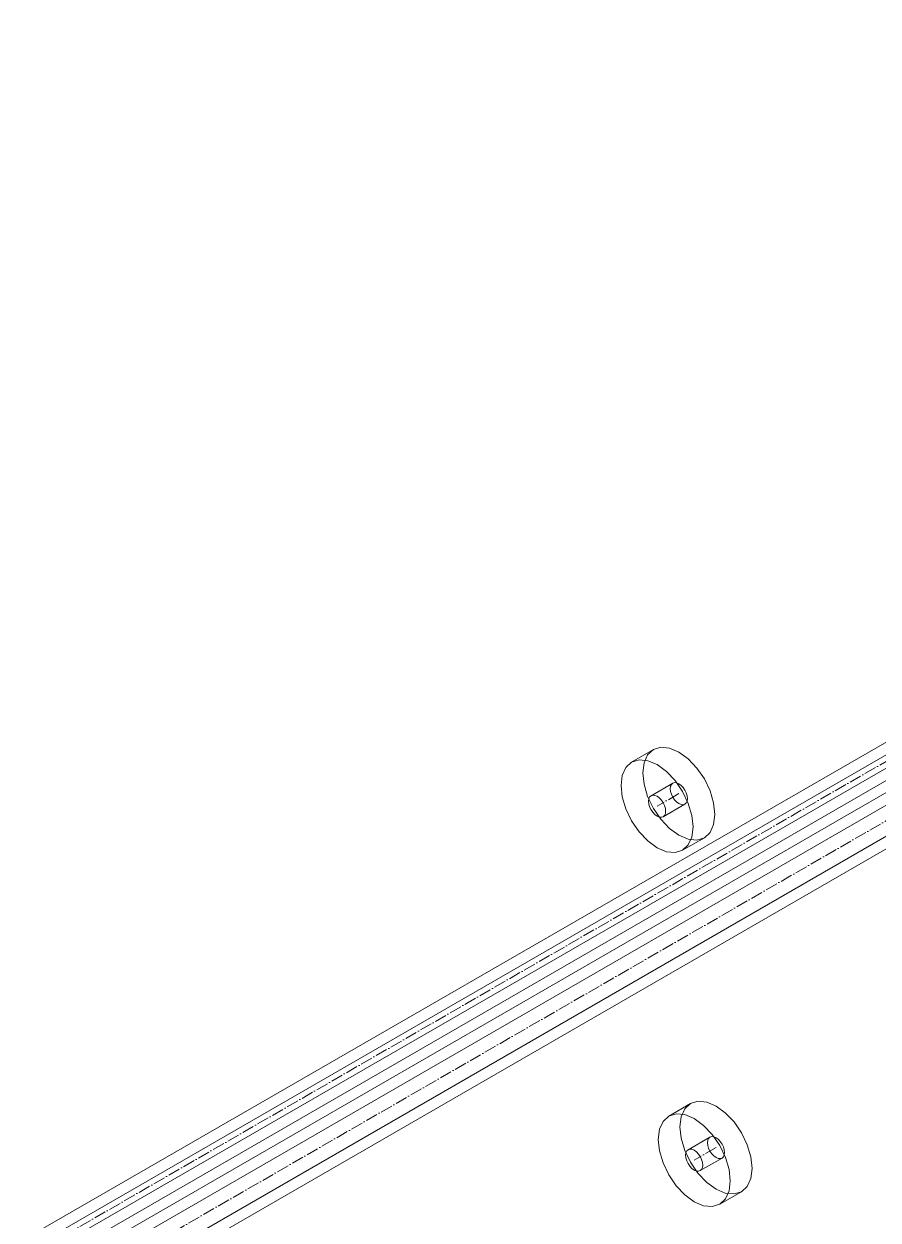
# Model space of a CAD drawing. Header units: millimetres. Extents: x -88595 to 880822, y -1054509 to -148035.
# Drawn here: x 384539 to 385244, y -326490 to -325503 of the extents above; entities that cross this region are included whole.
import ezdxf

# ---------------------------------------------------------------- set-up
doc = ezdxf.new("R2010")
doc.units = ezdxf.units.MM
doc.linetypes.add('$12$ADSK_Осевая', pattern=[14, 10, -2, 0, -2])
doc.layers.add('Изоляция', color=7, linetype='Continuous', lineweight=18)
doc.layers.add('Трубопровод', color=7, linetype='Continuous', lineweight=18)

msp = doc.modelspace()

# ---------------------------------------------------------------- linework, layer by layer
at = {"layer": 'Изоляция', "color": 190, "true_color": 0x8000ff}
for p, q in [((387461.76, -324818.8), (384542.56, -326504.2)), ((384555.72, -326528.39), (387472.88, -324844.16))]:
    msp.add_line(p, q, dxfattribs=at)
at = {"layer": 'Изоляция', "color": 134, "true_color": 0x00a6a6}
for p, q in [((387467.77, -324856.99), (384535.35, -326550.03)), ((384552.29, -326586.69), (387485.07, -324893.44))]:
    msp.add_line(p, q, dxfattribs=at)
at = {"layer": 'Изоляция'}
for p, q in [((385058.29, -326101.8), (385040.33, -326112.17)), ((385082.33, -326184.92), (385100.29, -326174.55)), ((385088.91, -326393.82), (385070.95, -326404.19)), ((385112.95, -326476.94), (385130.91, -326466.57))]:
    msp.add_line(p, q, dxfattribs=at)
for points in [[(385049.59, -326121.03, 0), (385050.6, -326112.74, 0), (385053.57, -326106.18, 0), (385058.29, -326101.8, 0), (385064.44, -326099.91, 0), (385071.6, -326100.62, 0), (385079.29, -326103.88, 0)], [(385079.29, -326103.88, 0), (385086.97, -326109.49, 0), (385094.14, -326117.05, 0), (385100.29, -326126.05, 0), (385105.01, -326135.88, 0), (385107.97, -326145.86, 0), (385108.99, -326155.32, 0)], [(385061.33, -326114.25, 0), (385053.64, -326110.98, 0), (385046.48, -326110.28, 0), (385040.33, -326112.17, 0), (385035.61, -326116.55, 0), (385032.64, -326123.11, 0), (385031.63, -326131.4, 0)], [(385091.03, -326165.69, 0), (385090.01, -326156.23, 0), (385087.05, -326146.25, 0), (385082.33, -326136.42, 0), (385076.18, -326127.42, 0), (385069.01, -326119.86, 0), (385061.33, -326114.25, 0)], [(385079.29, -326172.47, 0), (385071.6, -326166.86, 0), (385064.44, -326159.3, 0), (385058.29, -326150.3, 0), (385053.57, -326140.47, 0), (385050.6, -326130.49, 0), (385049.59, -326121.03, 0)], [(385031.63, -326131.4, 0), (385032.64, -326140.86, 0), (385035.61, -326150.84, 0), (385040.33, -326160.67, 0), (385046.48, -326169.67, 0), (385053.64, -326177.23, 0), (385061.33, -326182.84, 0)], [(385108.99, -326155.32, 0), (385107.97, -326163.62, 0), (385105.01, -326170.17, 0), (385100.29, -326174.55, 0), (385094.14, -326176.45, 0), (385086.97, -326175.74, 0), (385079.29, -326172.47, 0)], [(385061.33, -326182.84, 0), (385069.01, -326186.11, 0), (385076.18, -326186.82, 0), (385082.33, -326184.92, 0), (385087.05, -326180.54, 0), (385090.01, -326173.98, 0), (385091.03, -326165.69, 0)], [(385080.21, -326413.05, 0), (385081.22, -326404.76, 0), (385084.19, -326398.2, 0), (385088.91, -326393.82, 0), (385095.06, -326391.93, 0), (385102.22, -326392.64, 0), (385109.91, -326395.9, 0)], [(385109.91, -326395.9, 0), (385117.59, -326401.51, 0), (385124.76, -326409.07, 0), (385130.91, -326418.07, 0), (385135.63, -326427.9, 0), (385138.59, -326437.88, 0), (385139.6, -326447.34, 0)], [(385091.95, -326406.27, 0), (385084.26, -326403, 0), (385077.1, -326402.3, 0), (385070.95, -326404.19, 0), (385066.23, -326408.57, 0), (385063.26, -326415.13, 0), (385062.25, -326423.42, 0)], [(385121.64, -326457.71, 0), (385120.63, -326448.25, 0), (385117.67, -326438.27, 0), (385112.95, -326428.44, 0), (385106.79, -326419.44, 0), (385099.63, -326411.88, 0), (385091.95, -326406.27, 0)], [(385109.91, -326464.49, 0), (385102.22, -326458.88, 0), (385095.06, -326451.32, 0), (385088.91, -326442.32, 0), (385084.19, -326432.49, 0), (385081.22, -326422.51, 0), (385080.21, -326413.05, 0)], [(385062.25, -326423.42, 0), (385063.26, -326432.88, 0), (385066.23, -326442.86, 0), (385070.95, -326452.69, 0), (385077.1, -326461.69, 0), (385084.26, -326469.25, 0), (385091.95, -326474.86, 0)], [(385139.6, -326447.34, 0), (385138.59, -326455.64, 0), (385135.63, -326462.19, 0), (385130.91, -326466.57, 0), (385124.76, -326468.47, 0), (385117.59, -326467.76, 0), (385109.91, -326464.49, 0)], [(385091.95, -326474.86, 0), (385099.63, -326478.13, 0), (385106.79, -326478.84, 0), (385112.95, -326476.94, 0), (385117.67, -326472.56, 0), (385120.63, -326466, 0), (385121.64, -326457.71, 0)]]:
    msp.add_polyline3d(points, dxfattribs=at)
at = {"layer": 'Трубопровод', "color": 190, "true_color": 0x8000ff}
for p, q in [((387466.26, -324826.6), (384546.46, -326512.35)), ((384551.22, -326520.59), (387471.02, -324834.84))]:
    msp.add_line(p, q, dxfattribs=at)
at = {"layer": 'Трубопровод', "color": 190, "linetype": '$12$ADSK_Осевая', "true_color": 0x8000ff}
msp.add_line((384548.84, -326516.47), (387468.64, -324830.72), dxfattribs=at)
msp.add_line((384548.84, -326516.47), (387468.64, -324830.72), dxfattribs=at)
at = {"layer": 'Трубопровод', "color": 134, "true_color": 0x00a6a6}
for p, q in [((387472.27, -324864.78), (384535.28, -326560.46)), ((384546.39, -326579.7), (387483.38, -324884.03))]:
    msp.add_line(p, q, dxfattribs=at)
at = {"layer": 'Трубопровод', "color": 134, "linetype": '$12$ADSK_Осевая', "true_color": 0x00a6a6}
msp.add_line((384540.83, -326570.08), (387477.83, -324874.4), dxfattribs=at)
msp.add_line((384540.83, -326570.08), (387477.83, -324874.4), dxfattribs=at)
at = {"layer": 'Трубопровод'}
for p, q in [((385074.29, -326129.52), (385056.33, -326139.89)), ((385066.33, -326157.21), (385084.29, -326146.84)), ((385104.91, -326421.54), (385086.95, -326431.91)), ((385096.95, -326449.23), (385114.91, -326438.86))]:
    msp.add_line(p, q, dxfattribs=at)
at = {"layer": 'Трубопровод', "linetype": '$12$ADSK_Осевая'}
for p, q in [((385079.29, -326138.18), (385061.33, -326148.55)), ((385079.29, -326138.18), (385061.33, -326148.55)), ((385109.91, -326430.2), (385091.95, -326440.57)), ((385109.91, -326430.2), (385091.95, -326440.57))]:
    msp.add_line(p, q, dxfattribs=at)
at = {"layer": 'Трубопровод'}
for points in [[(385072.22, -326134.1, 0), (385072.46, -326132.12, 0), (385073.16, -326130.56, 0), (385074.29, -326129.52, 0), (385075.75, -326129.07, 0), (385077.46, -326129.23, 0), (385079.29, -326130.01, 0)], [(385079.29, -326146.34, 0), (385077.46, -326145.01, 0), (385075.75, -326143.21, 0), (385074.29, -326141.06, 0), (385073.16, -326138.72, 0), (385072.46, -326136.35, 0), (385072.22, -326134.1, 0)], [(385079.29, -326130.01, 0), (385081.12, -326131.35, 0), (385082.82, -326133.15, 0), (385084.29, -326135.29, 0), (385085.41, -326137.63, 0), (385086.12, -326140.01, 0), (385086.36, -326142.26, 0)], [(385061.33, -326140.38, 0), (385059.5, -326139.6, 0), (385057.79, -326139.43, 0), (385056.33, -326139.89, 0), (385055.2, -326140.93, 0), (385054.5, -326142.49, 0), (385054.26, -326144.46, 0)], [(385068.4, -326152.63, 0), (385068.16, -326150.38, 0), (385067.45, -326148, 0), (385066.33, -326145.66, 0), (385064.86, -326143.52, 0), (385063.16, -326141.72, 0), (385061.33, -326140.38, 0)], [(385086.36, -326142.26, 0), (385086.12, -326144.23, 0), (385085.41, -326145.8, 0), (385084.29, -326146.84, 0), (385082.82, -326147.29, 0), (385081.12, -326147.12, 0), (385079.29, -326146.34, 0)], [(385054.26, -326144.46, 0), (385054.5, -326146.72, 0), (385055.2, -326149.09, 0), (385056.33, -326151.43, 0), (385057.79, -326153.58, 0), (385059.5, -326155.38, 0), (385061.33, -326156.71, 0)], [(385061.33, -326156.71, 0), (385063.16, -326157.49, 0), (385064.86, -326157.66, 0), (385066.33, -326157.21, 0), (385067.45, -326156.17, 0), (385068.16, -326154.6, 0), (385068.4, -326152.63, 0)], [(385102.83, -326426.12, 0), (385103.08, -326424.14, 0), (385103.78, -326422.58, 0), (385104.91, -326421.54, 0), (385106.37, -326421.09, 0), (385108.08, -326421.25, 0), (385109.91, -326422.03, 0)], [(385109.91, -326438.36, 0), (385108.08, -326437.03, 0), (385106.37, -326435.23, 0), (385104.91, -326433.08, 0), (385103.78, -326430.74, 0), (385103.08, -326428.37, 0), (385102.83, -326426.12, 0)], [(385109.91, -326422.03, 0), (385111.74, -326423.37, 0), (385113.44, -326425.17, 0), (385114.91, -326427.31, 0), (385116.03, -326429.65, 0), (385116.74, -326432.03, 0), (385116.98, -326434.28, 0)], [(385091.95, -326432.4, 0), (385090.12, -326431.62, 0), (385088.41, -326431.45, 0), (385086.95, -326431.91, 0), (385085.82, -326432.95, 0), (385085.12, -326434.51, 0), (385084.87, -326436.48, 0)], [(385084.87, -326436.48, 0), (385085.12, -326438.74, 0), (385085.82, -326441.11, 0), (385086.95, -326443.45, 0), (385088.41, -326445.6, 0), (385090.12, -326447.4, 0), (385091.95, -326448.73, 0)], [(385099.02, -326444.65, 0), (385098.78, -326442.4, 0), (385098.07, -326440.02, 0), (385096.95, -326437.68, 0), (385095.48, -326435.54, 0), (385093.78, -326433.74, 0), (385091.95, -326432.4, 0)], [(385116.98, -326434.28, 0), (385116.74, -326436.25, 0), (385116.03, -326437.82, 0), (385114.91, -326438.86, 0), (385113.44, -326439.31, 0), (385111.74, -326439.14, 0), (385109.91, -326438.36, 0)], [(385091.95, -326448.73, 0), (385093.78, -326449.51, 0), (385095.48, -326449.68, 0), (385096.95, -326449.23, 0), (385098.07, -326448.19, 0), (385098.78, -326446.62, 0), (385099.02, -326444.65, 0)]]:
    msp.add_polyline3d(points, dxfattribs=at)

doc.saveas('drawing.dxf')
